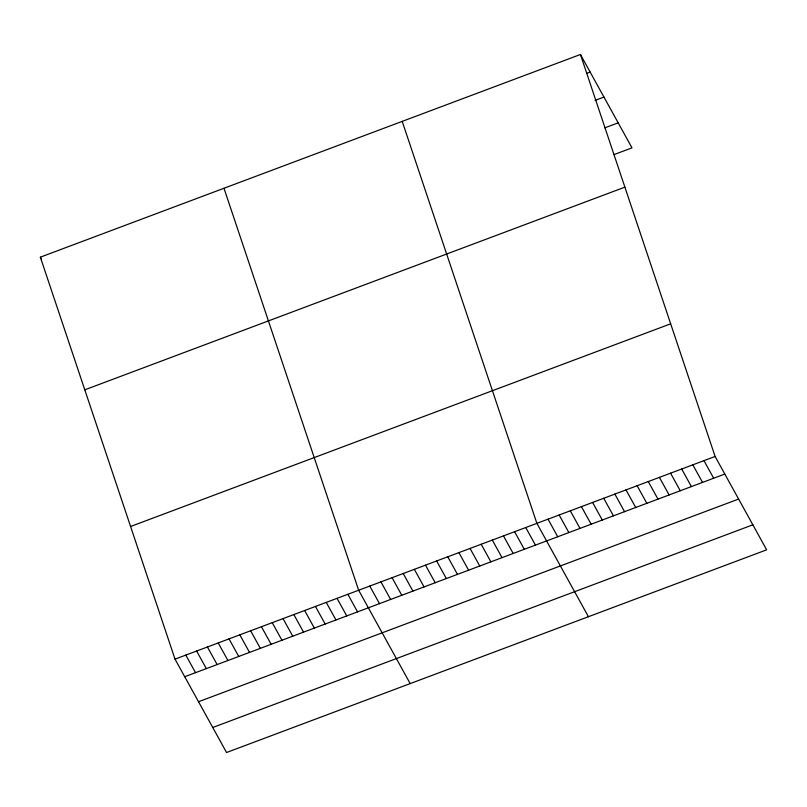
<?xml version="1.0" encoding="UTF-8"?>
<svg xmlns="http://www.w3.org/2000/svg" width="807" height="807" viewBox="0 0 807 807"><rect width="100%" height="100%" fill="white"/><g stroke="black" fill="none" stroke-linecap="round" stroke-linejoin="round"><path stroke-width="1.21" d="M580.445 54.493L715.113 456.469L766.65 549.829L226.555 752.507L175.018 659.148L40.35 257.171L580.445 54.493L631.982 147.852L614.157 154.54M586.8 73.326L590.149 72.065M595.041 100.421L603.949 97.072M604.806 127.859L618.172 122.846M84.796 389.821L624.88 187.143M130.583 526.497L670.667 323.819M175.018 659.148L715.113 456.469M184.722 676.73L724.817 474.042M198.532 701.737L738.617 499.059M212.755 727.5L752.84 524.822M703.976 460.646L713.67 478.228M692.83 464.832L702.534 482.404M681.693 469.008L691.397 486.591M670.556 473.184L680.261 490.767M659.41 477.371L669.114 494.943M648.273 481.547L657.977 499.13M637.137 485.733L646.841 503.306M626 489.91L635.704 507.492M614.853 494.086L624.557 511.668M603.717 498.272L613.421 515.844M592.58 502.448L602.284 520.031M581.433 506.635L591.138 524.207M570.297 510.811L580.001 528.393M559.16 514.987L568.864 532.57M548.024 519.173L557.728 536.746M588.424 616.719L536.877 523.35L402.209 121.373M525.74 527.536L535.444 545.108M514.604 531.712L524.308 549.295M503.467 535.888L513.171 553.471M492.32 540.075L502.025 557.647M481.184 544.251L490.888 561.833M470.047 548.437L479.751 566.01M458.901 552.613L468.605 570.196M447.764 556.79L457.468 574.372M436.627 560.976L446.332 578.548M425.491 565.152L435.195 582.735M414.344 569.338L424.048 586.911M403.207 573.515L412.912 591.097M392.071 577.691L401.775 595.273M380.934 581.877L390.638 599.45M369.788 586.053L379.492 603.636M410.188 683.6L358.651 590.24L223.983 188.263M347.847 594.295L357.551 611.867M337.044 598.34L346.748 615.923M326.25 602.395L335.954 619.978M315.446 606.45L325.15 624.033M304.642 610.506L314.347 628.088M293.839 614.561L303.543 632.133M283.035 618.616L292.739 636.188M272.241 622.661L281.936 640.244M261.438 626.716L271.142 644.299M250.634 630.771L260.338 648.354M40.35 257.171L41.561 259.37M239.83 634.827L249.534 652.409M229.027 638.882L238.731 656.454M218.223 642.937L227.927 660.509M207.429 646.992L217.133 664.564M196.626 651.037L206.33 668.62M185.822 655.092L195.526 672.675"/></g></svg>
